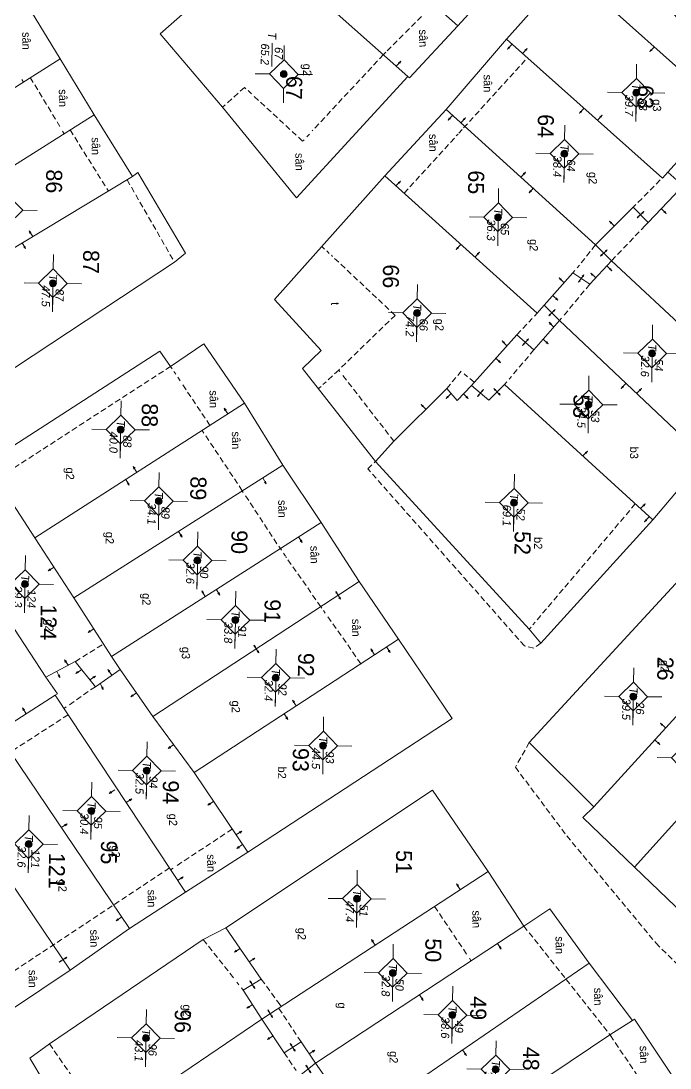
# Model space of a CAD drawing. Extents: x 601689 to 602595, y 1189742 to 1190763.
# Drawn here: x 601999.15 to 602027.45, y 1190563.1 to 1190608.76 of the extents above; entities that cross this region are included whole.
import ezdxf
from ezdxf.enums import TextEntityAlignment as Align

# ---------------------------------------------------------------- set-up
doc = ezdxf.new("R2010")
doc.units = 0
doc.header["$MEASUREMENT"] = 0
doc.linetypes.add('HIDDEN', pattern=[0.375, 0.25, -0.125])
for name, color, linetype in [('10', 250, 'Continuous'), ('11', 7, 'Continuous'), ('13', 7, 'Continuous'), ('14', 7, 'Continuous'), ('15', 7, 'Continuous'), ('16', 7, 'Continuous'), ('22', 7, 'Continuous'), ('53', 7, 'Continuous')]:
    doc.layers.add(name, color=color, linetype=linetype)
doc.layers.get('0').off()
doc.styles.add('TXT', font='vnshx.shx')

# ---------------------------------------------------------------- blocks, each defined once
blk = doc.blocks.new('BDONG')
at = {"color": 7, "linetype": 'Continuous', "lineweight": 0}
for p, q in [((0, 0), (0, -1.508)), ((0, 0), (2.759, 0)), ((0.342, 0), (0.342, -1.508)), ((0.797, 0), (0.797, -1.508)), ((1.274, 0), (1.274, -1.508)), ((1.73, 0), (1.73, -1.508)), ((1.753, 0), (1.753, -1.508)), ((2.072, 0), (2.072, -1.508)), ((2.759, 0), (2.759, -1.508)), ((0, -0.308), (1.73, -0.308)), ((1.753, -0.308), (2.759, -0.308)), ((0, -0.458), (1.73, -0.458)), ((1.753, -0.458), (2.759, -0.458)), ((0, -0.608), (1.73, -0.608)), ((1.753, -0.608), (2.759, -0.608)), ((0, -0.758), (1.73, -0.758)), ((1.753, -0.758), (2.759, -0.758)), ((0, -0.908), (1.73, -0.908)), ((1.753, -0.908), (2.759, -0.908)), ((0, -1.058), (1.73, -1.058)), ((1.753, -1.058), (2.759, -1.058)), ((0, -1.208), (1.73, -1.208)), ((1.753, -1.208), (2.759, -1.208)), ((0, -1.358), (1.73, -1.358)), ((1.753, -1.358), (2.759, -1.358)), ((0, -1.508), (1.73, -1.508)), ((1.753, -1.508), (2.759, -1.508))]:
    blk.add_line(p, q, dxfattribs=at)
at = {"color": 7, "linetype": 'Continuous', "lineweight": 0, "style": 'TXT'}
blk.add_text('B%%182ng c%%184c th%%246a bi%%213n %%174%%233ng ', height=0.049998, rotation=360, dxfattribs=at).set_placement((0.008, 0.046))
for s, height, p in [('(D%%239ng cho ch%%216nh l%%253 bi%%213n %%174%%233ng)', 0.054, (1.743, 0.05)), ('s%%232 TT', 0.05, (0.21, -0.099)), ('s%%232 hi%%214u', 0.049998, (0.639, -0.104)), ('s%%232 hi%%214u th%%246a', 0.049998, (1.135, -0.103)), ('s%%232 hi%%214u th%%246a', 0.049998, (1.612, -0.107)), ('s%%232 TT', 0.05, (1.936, -0.114)), ('s%%232 hi%%214u th%%246a b%%225', 0.049998, (2.559, -0.108)), ('g%%232c c%%241a th%%246a', 0.049998, (1.137, -0.187)), ('Th%%246a th%%170m', 0.049998, (0.227, -0.214)), ('Th%%246a th%%170m', 0.049998, (0.63, -0.213)), ('l%%169n c%%203n', 0.049998, (1.56, -0.224)), ('Th%%246a b%%225', 0.049998, (1.956, -0.203)), ('(ch%%216 %%174%%184nh s%%232 m%%233t l%%199n)', 0.049998, (2.638, -0.204)), ('m%%237i th%%170m', 0.049998, (1.101, -0.282))]:
    blk.add_text(s, height=height, rotation=360, dxfattribs=at).set_placement(p, align=Align.CENTER)
blk = doc.blocks.new('BANG')
at = {"color": 7, "linetype": 'Continuous', "lineweight": 0, "xscale": 9.999585560760034, "yscale": 9.999585560760034, "rotation": 359.9999199552673}
blk.add_blockref('BDONG', (0, 0), dxfattribs=at)
blk = doc.blocks.new('NH3R')
at = {"layer": '16', "color": 7, "linetype": 'Continuous', "lineweight": 0}
for p, q in [((0, 0), (0.297, -0.005)), ((0.297, -0.005), (0.186, 0.031)), ((0.297, -0.005), (0.189, -0.033))]:
    blk.add_line(p, q, dxfattribs=at)
blk = doc.blocks.new('NH3')
at = {"layer": '16', "color": 7, "linetype": 'Continuous', "lineweight": 0}
for p, q in [((-0.199, -0.002), (-0.113, 0.021)), ((0.197, -0.012), (0.107, 0.015)), ((-0.199, -0.002), (0.197, -0.012)), ((-0.199, -0.002), (-0.116, -0.035)), ((0.197, -0.012), (0.104, -0.027))]:
    blk.add_line(p, q, dxfattribs=at)
blk = doc.blocks.new('*M2477247724772477')
at = {"layer": '13', "color": 3, "linetype": 'Continuous', "lineweight": 0}
blk.add_line((602247.527, 1189686.924), (602248.547, 1189686.924), dxfattribs=at)
at = {"layer": '13', "color": 3, "linetype": 'Continuous', "lineweight": 0, "style": 'TXT', "oblique": 7.6055}
blk.add_text('T', height=0.36, dxfattribs=at).set_placement((602247.33, 1189686.924), align=Align.MIDDLE_RIGHT)
for s, p in [('54', (602247.677, 1189687.224)), ('32.6', (602247.527, 1189686.624))]:
    blk.add_text(s, height=0.36, dxfattribs=at).set_placement(p, align=Align.MIDDLE_LEFT)
blk = doc.blocks.new('*M2479247924792479')
at = {"layer": '13', "color": 3, "linetype": 'Continuous', "lineweight": 0}
blk.add_line((602262.5, 1189686.321), (602263.52, 1189686.321), dxfattribs=at)
at = {"layer": '13', "color": 3, "linetype": 'Continuous', "lineweight": 0, "style": 'TXT', "oblique": 7.6055}
for s, p in [('26', (602262.65, 1189686.621)), ('39.5', (602262.5, 1189686.021))]:
    blk.add_text(s, height=0.36, dxfattribs=at).set_placement(p, align=Align.MIDDLE_LEFT)
blk.add_text('T', height=0.36, dxfattribs=at).set_placement((602262.303, 1189686.321), align=Align.MIDDLE_RIGHT)
blk = doc.blocks.new('*M2480248024802480')
at = {"layer": '13', "color": 3, "linetype": 'Continuous', "lineweight": 0}
blk.add_line((602236.171, 1189686.064), (602237.191, 1189686.064), dxfattribs=at)
at = {"layer": '13', "color": 3, "linetype": 'Continuous', "lineweight": 0, "style": 'TXT', "oblique": 7.6055}
for s, p in [('63', (602236.321, 1189686.364)), ('39.7', (602236.171, 1189685.764))]:
    blk.add_text(s, height=0.36, dxfattribs=at).set_placement(p, align=Align.MIDDLE_LEFT)
blk.add_text('T', height=0.36, dxfattribs=at).set_placement((602235.974, 1189686.064), align=Align.MIDDLE_RIGHT)
blk = doc.blocks.new('*M2483248324832483')
at = {"layer": '13', "color": 3, "linetype": 'Continuous', "lineweight": 0}
blk.add_line((602249.796, 1189684.182), (602250.816, 1189684.182), dxfattribs=at)
at = {"layer": '13', "color": 3, "linetype": 'Continuous', "lineweight": 0, "style": 'TXT', "oblique": 7.6055}
blk.add_text('T', height=0.36, dxfattribs=at).set_placement((602249.599, 1189684.182), align=Align.MIDDLE_RIGHT)
for s, p in [('53', (602249.946, 1189684.482)), ('34.5', (602249.796, 1189683.882))]:
    blk.add_text(s, height=0.36, dxfattribs=at).set_placement(p, align=Align.MIDDLE_LEFT)
blk = doc.blocks.new('*M2486248624862486')
at = {"layer": '13', "color": 3, "linetype": 'Continuous', "lineweight": 0}
blk.add_line((602238.875, 1189682.972), (602239.895, 1189682.972), dxfattribs=at)
at = {"layer": '13', "color": 3, "linetype": 'Continuous', "lineweight": 0, "style": 'TXT', "oblique": 7.6055}
for s, p in [('64', (602239.025, 1189683.272)), ('38.4', (602238.875, 1189682.672))]:
    blk.add_text(s, height=0.36, dxfattribs=at).set_placement(p, align=Align.MIDDLE_LEFT)
blk.add_text('T', height=0.36, dxfattribs=at).set_placement((602238.678, 1189682.972), align=Align.MIDDLE_RIGHT)
blk = doc.blocks.new('*M2490249024902490')
at = {"layer": '13', "color": 3, "linetype": 'Continuous', "lineweight": 0}
blk.add_line((602254.125, 1189680.994), (602255.145, 1189680.994), dxfattribs=at)
at = {"layer": '13', "color": 3, "linetype": 'Continuous', "lineweight": 0, "style": 'TXT', "oblique": 7.6055}
blk.add_text('T', height=0.36, dxfattribs=at).set_placement((602253.928, 1189680.994), align=Align.MIDDLE_RIGHT)
for s, p in [('52', (602254.275, 1189681.294)), ('69.1', (602254.125, 1189680.694))]:
    blk.add_text(s, height=0.36, dxfattribs=at).set_placement(p, align=Align.MIDDLE_LEFT)
blk = doc.blocks.new('*M2491249124912491')
at = {"layer": '13', "color": 3, "linetype": 'Continuous', "lineweight": 0}
blk.add_line((602278.843, 1189680.555), (602279.863, 1189680.555), dxfattribs=at)
at = {"layer": '13', "color": 3, "linetype": 'Continuous', "lineweight": 0, "style": 'TXT', "oblique": 7.6055}
for s, p in [('48', (602278.993, 1189680.855)), ('38.4', (602278.843, 1189680.255))]:
    blk.add_text(s, height=0.36, dxfattribs=at).set_placement(p, align=Align.MIDDLE_LEFT)
blk.add_text('T', height=0.36, dxfattribs=at).set_placement((602278.646, 1189680.555), align=Align.MIDDLE_RIGHT)
blk = doc.blocks.new('*M2493249324932493')
at = {"layer": '13', "color": 3, "linetype": 'Continuous', "lineweight": 0}
blk.add_line((602241.691, 1189680.125), (602242.711, 1189680.125), dxfattribs=at)
at = {"layer": '13', "color": 3, "linetype": 'Continuous', "lineweight": 0, "style": 'TXT', "oblique": 7.6055}
for s, p in [('65', (602241.841, 1189680.425)), ('36.3', (602241.691, 1189679.825))]:
    blk.add_text(s, height=0.36, dxfattribs=at).set_placement(p, align=Align.MIDDLE_LEFT)
blk.add_text('T', height=0.36, dxfattribs=at).set_placement((602241.494, 1189680.125), align=Align.MIDDLE_RIGHT)
blk = doc.blocks.new('*M2495249524952495')
at = {"layer": '13', "color": 3, "linetype": 'Continuous', "lineweight": 0}
blk.add_line((602276.498, 1189678.633), (602277.518, 1189678.633), dxfattribs=at)
at = {"layer": '13', "color": 3, "linetype": 'Continuous', "lineweight": 0, "style": 'TXT', "oblique": 7.6055}
blk.add_text('T', height=0.36, dxfattribs=at).set_placement((602276.301, 1189678.633), align=Align.MIDDLE_RIGHT)
for s, p in [('49', (602276.648, 1189678.933)), ('38.6', (602276.498, 1189678.333))]:
    blk.add_text(s, height=0.36, dxfattribs=at).set_placement(p, align=Align.MIDDLE_LEFT)
blk = doc.blocks.new('*M2499249924992499')
at = {"layer": '13', "color": 3, "linetype": 'Continuous', "lineweight": 0}
blk.add_line((602245.918, 1189676.648), (602246.938, 1189676.648), dxfattribs=at)
at = {"layer": '13', "color": 3, "linetype": 'Continuous', "lineweight": 0, "style": 'TXT', "oblique": 7.6055}
for s, p in [('66', (602246.068, 1189676.948)), ('74.2', (602245.918, 1189676.348))]:
    blk.add_text(s, height=0.36, dxfattribs=at).set_placement(p, align=Align.MIDDLE_LEFT)
blk.add_text('T', height=0.36, dxfattribs=at).set_placement((602245.721, 1189676.648), align=Align.MIDDLE_RIGHT)
blk = doc.blocks.new('*M2500250025002500')
at = {"layer": '13', "color": 3, "linetype": 'Continuous', "lineweight": 0}
blk.add_line((602274.704, 1189676.012), (602275.724, 1189676.012), dxfattribs=at)
at = {"layer": '13', "color": 3, "linetype": 'Continuous', "lineweight": 0, "style": 'TXT', "oblique": 7.6055}
for s, p in [('50', (602274.854, 1189676.312)), ('32.8', (602274.704, 1189675.712))]:
    blk.add_text(s, height=0.36, dxfattribs=at).set_placement(p, align=Align.MIDDLE_LEFT)
blk.add_text('T', height=0.36, dxfattribs=at).set_placement((602274.507, 1189676.012), align=Align.MIDDLE_RIGHT)
blk = doc.blocks.new('*M2504250425042504')
at = {"layer": '13', "color": 3, "linetype": 'Continuous', "lineweight": 0}
blk.add_line((602271.492, 1189674.399), (602272.512, 1189674.399), dxfattribs=at)
at = {"layer": '13', "color": 3, "linetype": 'Continuous', "lineweight": 0, "style": 'TXT', "oblique": 7.6055}
for s, p in [('51', (602271.642, 1189674.699)), ('47.4', (602271.492, 1189674.099))]:
    blk.add_text(s, height=0.36, dxfattribs=at).set_placement(p, align=Align.MIDDLE_LEFT)
blk.add_text('T', height=0.36, dxfattribs=at).set_placement((602271.295, 1189674.399), align=Align.MIDDLE_RIGHT)
blk = doc.blocks.new('*M2508250825082508')
at = {"layer": '13', "color": 3, "linetype": 'Continuous', "lineweight": 0}
blk.add_line((602264.837, 1189672.829), (602265.857, 1189672.829), dxfattribs=at)
at = {"layer": '13', "color": 3, "linetype": 'Continuous', "lineweight": 0, "style": 'TXT', "oblique": 7.6055}
for s, p in [('93', (602264.987, 1189673.129)), ('44.5', (602264.837, 1189672.529))]:
    blk.add_text(s, height=0.36, dxfattribs=at).set_placement(p, align=Align.MIDDLE_LEFT)
blk.add_text('T', height=0.36, dxfattribs=at).set_placement((602264.64, 1189672.829), align=Align.MIDDLE_RIGHT)
blk = doc.blocks.new('*M2513251325132513')
at = {"layer": '13', "color": 3, "linetype": 'Continuous', "lineweight": 0}
blk.add_line((602261.907, 1189670.721), (602262.927, 1189670.721), dxfattribs=at)
at = {"layer": '13', "color": 3, "linetype": 'Continuous', "lineweight": 0, "style": 'TXT', "oblique": 7.6055}
for s, p in [('92', (602262.057, 1189671.021)), ('32.4', (602261.907, 1189670.421))]:
    blk.add_text(s, height=0.36, dxfattribs=at).set_placement(p, align=Align.MIDDLE_LEFT)
blk.add_text('T', height=0.36, dxfattribs=at).set_placement((602261.71, 1189670.721), align=Align.MIDDLE_RIGHT)
blk = doc.blocks.new('*M2514251425142514')
at = {"layer": '13', "color": 3, "linetype": 'Continuous', "lineweight": 0}
blk.add_line((602235.585, 1189670.689), (602236.605, 1189670.689), dxfattribs=at)
at = {"layer": '13', "color": 3, "linetype": 'Continuous', "lineweight": 0, "style": 'TXT', "oblique": 7.6055}
for s, p in [('67', (602235.735, 1189670.989)), ('65.2', (602235.585, 1189670.389))]:
    blk.add_text(s, height=0.36, dxfattribs=at).set_placement(p, align=Align.MIDDLE_LEFT)
blk.add_text('T', height=0.36, dxfattribs=at).set_placement((602235.388, 1189670.689), align=Align.MIDDLE_RIGHT)
blk = doc.blocks.new('*M2518251825182518')
at = {"layer": '13', "color": 3, "linetype": 'Continuous', "lineweight": 0}
blk.add_line((602259.41, 1189668.924), (602260.43, 1189668.924), dxfattribs=at)
at = {"layer": '13', "color": 3, "linetype": 'Continuous', "lineweight": 0, "style": 'TXT', "oblique": 7.6055}
for s, p in [('91', (602259.56, 1189669.224)), ('33.8', (602259.41, 1189668.624))]:
    blk.add_text(s, height=0.36, dxfattribs=at).set_placement(p, align=Align.MIDDLE_LEFT)
blk.add_text('T', height=0.36, dxfattribs=at).set_placement((602259.213, 1189668.924), align=Align.MIDDLE_RIGHT)
blk = doc.blocks.new('*M2522252225222522')
at = {"layer": '13', "color": 3, "linetype": 'Continuous', "lineweight": 0}
blk.add_line((602256.841, 1189667.232), (602257.861, 1189667.232), dxfattribs=at)
at = {"layer": '13', "color": 3, "linetype": 'Continuous', "lineweight": 0, "style": 'TXT', "oblique": 7.6055}
blk.add_text('T', height=0.36, dxfattribs=at).set_placement((602256.644, 1189667.232), align=Align.MIDDLE_RIGHT)
for s, p in [('90', (602256.991, 1189667.532)), ('32.6', (602256.841, 1189666.932))]:
    blk.add_text(s, height=0.36, dxfattribs=at).set_placement(p, align=Align.MIDDLE_LEFT)
blk = doc.blocks.new('*M2524252425242524')
at = {"layer": '13', "color": 3, "linetype": 'Continuous', "lineweight": 0}
blk.add_line((602254.278, 1189665.51), (602255.298, 1189665.51), dxfattribs=at)
at = {"layer": '13', "color": 3, "linetype": 'Continuous', "lineweight": 0, "style": 'TXT', "oblique": 7.6055}
for s, p in [('89', (602254.428, 1189665.81)), ('34.1', (602254.278, 1189665.21))]:
    blk.add_text(s, height=0.36, dxfattribs=at).set_placement(p, align=Align.MIDDLE_LEFT)
blk.add_text('T', height=0.36, dxfattribs=at).set_placement((602254.081, 1189665.51), align=Align.MIDDLE_RIGHT)
blk = doc.blocks.new('*M2525252525252525')
at = {"layer": '13', "color": 3, "linetype": 'Continuous', "lineweight": 0}
blk.add_line((602277.699, 1189665.29), (602278.719, 1189665.29), dxfattribs=at)
at = {"layer": '13', "color": 3, "linetype": 'Continuous', "lineweight": 0, "style": 'TXT', "oblique": 7.6055}
for s, p in [('96', (602277.849, 1189665.59)), ('43.1', (602277.699, 1189664.99))]:
    blk.add_text(s, height=0.36, dxfattribs=at).set_placement(p, align=Align.MIDDLE_LEFT)
blk.add_text('T', height=0.36, dxfattribs=at).set_placement((602277.502, 1189665.29), align=Align.MIDDLE_RIGHT)
blk = doc.blocks.new('*M2527252725272527')
at = {"layer": '13', "color": 3, "linetype": 'Continuous', "lineweight": 0}
blk.add_line((602266.037, 1189665.155), (602267.057, 1189665.155), dxfattribs=at)
at = {"layer": '13', "color": 3, "linetype": 'Continuous', "lineweight": 0, "style": 'TXT', "oblique": 7.6055}
for s, p in [('94', (602266.187, 1189665.455)), ('32.5', (602266.037, 1189664.855))]:
    blk.add_text(s, height=0.36, dxfattribs=at).set_placement(p, align=Align.MIDDLE_LEFT)
blk.add_text('T', height=0.36, dxfattribs=at).set_placement((602265.84, 1189665.155), align=Align.MIDDLE_RIGHT)
blk = doc.blocks.new('*M2529252925292529')
at = {"layer": '13', "color": 3, "linetype": 'Continuous', "lineweight": 0}
blk.add_line((602251.184, 1189663.803), (602252.204, 1189663.803), dxfattribs=at)
at = {"layer": '13', "color": 3, "linetype": 'Continuous', "lineweight": 0, "style": 'TXT', "oblique": 7.6055}
for s, p in [('88', (602251.334, 1189664.103)), ('40.0', (602251.184, 1189663.503))]:
    blk.add_text(s, height=0.36, dxfattribs=at).set_placement(p, align=Align.MIDDLE_LEFT)
blk.add_text('T', height=0.36, dxfattribs=at).set_placement((602250.987, 1189663.803), align=Align.MIDDLE_RIGHT)
blk = doc.blocks.new('*M2531253125312531')
at = {"layer": '13', "color": 3, "linetype": 'Continuous', "lineweight": 0}
blk.add_line((602267.831, 1189662.767), (602268.851, 1189662.767), dxfattribs=at)
at = {"layer": '13', "color": 3, "linetype": 'Continuous', "lineweight": 0, "style": 'TXT', "oblique": 7.6055}
for s, p in [('95', (602267.981, 1189663.067)), ('30.4', (602267.831, 1189662.467))]:
    blk.add_text(s, height=0.36, dxfattribs=at).set_placement(p, align=Align.MIDDLE_LEFT)
blk.add_text('T', height=0.36, dxfattribs=at).set_placement((602267.634, 1189662.767), align=Align.MIDDLE_RIGHT)
blk = doc.blocks.new('*M2534253425342534')
at = {"layer": '13', "color": 3, "linetype": 'Continuous', "lineweight": 0}
blk.add_line((602244.852, 1189660.758), (602245.872, 1189660.758), dxfattribs=at)
at = {"layer": '13', "color": 3, "linetype": 'Continuous', "lineweight": 0, "style": 'TXT', "oblique": 7.6055}
blk.add_text('T', height=0.36, dxfattribs=at).set_placement((602244.655, 1189660.758), align=Align.MIDDLE_RIGHT)
for s, p in [('87', (602245.002, 1189661.058)), ('47.5', (602244.852, 1189660.458))]:
    blk.add_text(s, height=0.36, dxfattribs=at).set_placement(p, align=Align.MIDDLE_LEFT)
blk = doc.blocks.new('*M2536253625362536')
at = {"layer": '13', "color": 3, "linetype": 'Continuous', "lineweight": 0}
blk.add_line((602269.313, 1189660.058), (602270.333, 1189660.058), dxfattribs=at)
at = {"layer": '13', "color": 3, "linetype": 'Continuous', "lineweight": 0, "style": 'TXT', "oblique": 7.6055}
for s, p in [('121', (602269.463, 1189660.358)), ('32.6', (602269.313, 1189659.758))]:
    blk.add_text(s, height=0.36, dxfattribs=at).set_placement(p, align=Align.MIDDLE_LEFT)
blk.add_text('T', height=0.36, dxfattribs=at).set_placement((602269.116, 1189660.058), align=Align.MIDDLE_RIGHT)
blk = doc.blocks.new('*M2537253725372537')
at = {"layer": '13', "color": 3, "linetype": 'Continuous', "lineweight": 0}
blk.add_line((602257.98, 1189659.729), (602259, 1189659.729), dxfattribs=at)
at = {"layer": '13', "color": 3, "linetype": 'Continuous', "lineweight": 0, "style": 'TXT', "oblique": 7.6055}
for s, p in [('124', (602258.13, 1189660.029)), ('29.3', (602257.98, 1189659.429))]:
    blk.add_text(s, height=0.36, dxfattribs=at).set_placement(p, align=Align.MIDDLE_LEFT)
blk.add_text('T', height=0.36, dxfattribs=at).set_placement((602257.783, 1189659.729), align=Align.MIDDLE_RIGHT)
blk = doc.blocks.new('CENTRD')
at = {"layer": '11', "linetype": 'Continuous', "lineweight": 0}
h = blk.add_hatch(color=2, dxfattribs=at)
edge = h.paths.add_edge_path()
edge.add_arc((0, 0), 0.15, 0, 360)
at = {"layer": '11', "color": 2, "linetype": 'Continuous', "lineweight": 0}
for p, q in [((0, 1.25), (0, 0.625)), ((0, 0.625), (-0.625, 0)), ((0.625, 0), (0, 0.625)), ((-0.625, 0), (-1.25, 0)), ((-0.625, 0), (0, -0.625)), ((0, -0.625), (0.625, 0)), ((1.25, 0), (0.625, 0)), ((0, -0.625), (0, -1.25))]:
    blk.add_line(p, q, dxfattribs=at)
blk.add_circle((0, 0), 0.15, dxfattribs=at)

msp = doc.modelspace()

# ---------------------------------------------------------------- linework, layer by layer
at = {"layer": '10', "color": 7, "linetype": 'Continuous', "lineweight": 0}
for p, q in [((602018.199, 1190608.547), (602010.473, 1190615.434)), ((602016.019, 1190606.338), (602008.372, 1190613.133)), ((602018.199, 1190608.547), (602020.22, 1190610.79)), ((602023.003, 1190610.992), (602020.322, 1190607.968)), ((602000.858, 1190607.115), (601999.206, 1190609.838)), ((602020.322, 1190607.968), (602017.689, 1190604.904)), ((602000.858, 1190607.115), (601991.618, 1190601.262)), ((602002.335, 1190604.665), (602000.858, 1190607.115)), ((602017.689, 1190604.904), (602015.01, 1190602.001)), ((602017.689, 1190604.904), (602024.199, 1190598.995)), ((602002.335, 1190604.665), (601993.196, 1190598.89)), ((602004.008, 1190601.982), (602002.335, 1190604.665)), ((602004.008, 1190601.982), (601994.771, 1190596.418)), ((602024.199, 1190598.995), (602024.899, 1190598.305)), ((602031.377, 1190592.246), (602024.899, 1190598.305)), ((602022.633, 1190595.707), (602021.963, 1190596.365)), ((602028.971, 1190589.699), (602022.633, 1190595.707)), ((602008.893, 1190592.095), (601999.752, 1190586.22)), ((602010.566, 1190589.391), (602008.893, 1190592.095)), ((602028.971, 1190589.699), (602026.694, 1190587.01)), ((602010.566, 1190589.391), (602001.456, 1190583.606)), ((602012.232, 1190586.899), (602010.566, 1190589.391)), ((601999.752, 1190586.22), (601998.087, 1190588.792)), ((601995.174, 1190587.873), (602000.239, 1190580.142)), ((602012.232, 1190586.899), (602003.101, 1190581.054)), ((602012.232, 1190586.899), (602013.897, 1190584.315)), ((602001.456, 1190583.606), (601999.752, 1190586.22)), ((602013.897, 1190584.315), (602004.905, 1190578.428)), ((602013.897, 1190584.315), (602015.613, 1190581.812)), ((602003.101, 1190581.054), (602001.456, 1190583.606)), ((602015.613, 1190581.812), (602006.702, 1190575.984)), ((602003.474, 1190580.488), (602003.101, 1190581.054)), ((602024.123, 1190574.495), (602030.388, 1190581.38)), ((602004.905, 1190578.428), (602003.474, 1190580.488)), ((602000.638, 1190579.367), (601998.116, 1190577.742)), ((602006.321, 1190570.769), (602000.638, 1190579.367)), ((602032.619, 1190579.308), (602025.897, 1190571.87)), ((602006.702, 1190575.984), (602004.905, 1190578.428)), ((601998.694, 1190576.883), (602003.879, 1190569.192)), ((602001.294, 1190567.367), (601995.491, 1190575.958)), ((602009.035, 1190572.512), (602006.702, 1190575.984)), ((602009.035, 1190572.512), (602006.321, 1190570.769)), ((602025.897, 1190571.87), (602028.039, 1190569.82)), ((602019.514, 1190571.677), (602009.655, 1190565.233)), ((602019.514, 1190571.677), (602021.071, 1190569.297)), ((602006.321, 1190570.769), (602003.879, 1190569.192)), ((602003.879, 1190569.192), (602001.294, 1190567.367)), ((602021.071, 1190569.297), (602011.989, 1190563.311)), ((602001.294, 1190567.367), (601998.831, 1190565.721)), ((602023.929, 1190567.677), (602013.884, 1190560.804)), ((602023.929, 1190567.677), (602025.805, 1190565.171)), ((602009.655, 1190565.233), (602001.902, 1190559.979))]:
    msp.add_line(p, q, dxfattribs=at)
for points in [[(602005.377, 1190610.664), (602006.793, 1190609.584), (602005.224, 1190608.196), (602007.94, 1190604.998), (602011.156, 1190601.044), (602016.019, 1190606.338)], [(602023.003, 1190610.992), (602029.83, 1190604.898), (602031.09, 1190606.401), (602031.664, 1190605.893)], [(602016.019, 1190606.338), (602016.088, 1190606.277), (602018.199, 1190608.547)], [(602020.322, 1190607.968), (602027.119, 1190601.905), (602027.352, 1190602.162)], [(602030.138, 1190604.084), (602029.336, 1190603.145), (602028.723, 1190603.673), (602027.352, 1190602.162)], [(601997.36, 1190592.652), (602005.847, 1190598.237), (602006.323, 1190598.63), (602004.251, 1190602.148), (602004.008, 1190601.982)], [(602015.01, 1190602.001), (602010.205, 1190596.617), (602012.245, 1190594.398), (602011.424, 1190593.6), (602014.609, 1190589.555)], [(602015.01, 1190602.001), (602021.658, 1190596.02), (602021.963, 1190596.365)], [(602027.649, 1190601.177), (602028.004, 1190601.593), (602027.352, 1190602.162)], [(602027.649, 1190601.177), (602026.492, 1190599.973), (602025.841, 1190600.643), (602024.199, 1190598.995)], [(602024.899, 1190598.305), (602023.945, 1190597.279), (602023.212, 1190597.778), (602021.963, 1190596.365)], [(602022.633, 1190595.707), (602021.516, 1190594.422), (602020.775, 1190595.082), (602018.794, 1190592.869)], [(601998.087, 1190588.792), (601998.834, 1190589.263), (601998.343, 1190589.929), (602005.205, 1190594.366), (602005.675, 1190593.699), (602007.129, 1190594.679), (602008.893, 1190592.095)], [(602018.794, 1190592.869), (602018.166, 1190592.217), (602017.712, 1190592.734), (602015.411, 1190590.435), (602014.609, 1190589.555)], [(602018.794, 1190592.869), (602019.555, 1190592.228), (602020.225, 1190592.909), (602026.694, 1190587.01)], [(602026.694, 1190587.01), (602021.821, 1190581.627), (602021.308, 1190582.243), (602014.609, 1190589.555)], [(602028.377, 1190584.957), (602021.311, 1190577.293), (602024.123, 1190574.495)], [(602015.613, 1190581.812), (602017.945, 1190578.34), (602009.035, 1190572.512)], [(602000.239, 1190580.142), (602001.519, 1190580.825), (602002.393, 1190579.733), (602003.474, 1190580.488)], [(602000.638, 1190579.367), (602000.749, 1190579.426), (602000.239, 1190580.142)], [(602008.08, 1190569.224), (602017.092, 1190575.221), (602019.514, 1190571.677)], [(602025.897, 1190571.87), (602023.646, 1190574.022), (602024.123, 1190574.495)], [(602021.071, 1190569.297), (602022.212, 1190570.051), (602023.929, 1190567.677)], [(602001.902, 1190559.979), (602000.167, 1190562.492), (601999.542, 1190563.542), (602000.39, 1190564.159), (602007.092, 1190568.707), (602008.08, 1190569.224)], [(602009.655, 1190565.233), (602008.843, 1190566.504), (602009.628, 1190566.973), (602008.08, 1190569.224)], [(602009.655, 1190565.233), (602010.625, 1190563.77), (602011.362, 1190564.249), (602011.989, 1190563.311)], [(602025.805, 1190565.171), (602024.827, 1190564.554), (602015.419, 1190558.233)], [(602026.611, 1190561.91), (602027.65, 1190562.625), (602025.906, 1190565.24), (602025.805, 1190565.171)], [(602003.647, 1190557.414), (602011.292, 1190562.77), (602011.989, 1190563.311)], [(602011.989, 1190563.311), (602012.999, 1190561.897), (602012.174, 1190561.448), (602012.957, 1190560.267)]]:
    msp.add_lwpolyline(points, dxfattribs=at)
at = {"layer": '14', "color": 6, "linetype": 'HIDDEN', "lineweight": 0}
for p, q in [((602017.143, 1190609.492), (602015.063, 1190607.401)), ((602014.952, 1190607.292), (602011.846, 1190603.964)), ((602015.063, 1190607.401), (602014.952, 1190607.292)), ((602018.448, 1190604.094), (602021.23, 1190607.156)), ((601999.186, 1190606.208), (601999.254, 1190606.097)), ((601999.557, 1190606.293), (602000.888, 1190604.095)), ((602009.198, 1190605.581), (602009.05, 1190605.723)), ((602000.966, 1190603.954), (602001.034, 1190603.843)), ((602001.296, 1190604.009), (602002.833, 1190601.548)), ((602011.724, 1190603.826), (602011.613, 1190603.707)), ((602015.859, 1190601.25), (602018.205, 1190603.828)), ((602018.235, 1190603.867), (602018.388, 1190604.035)), ((602003.777, 1190601.835), (602005.847, 1190598.237)), ((602027.017, 1190601.827), (602026.003, 1190600.8)), ((602002.891, 1190601.457), (602002.96, 1190601.346)), ((602025.953, 1190600.751), (602025.841, 1190600.643)), ((602024.899, 1190598.305), (602026.371, 1190599.845)), ((602026.371, 1190599.845), (602026.492, 1190599.973)), ((602012.386, 1190598.817), (602012.267, 1190598.928)), ((602024.199, 1190598.995), (602023.567, 1190598.203)), ((602012.593, 1190598.624), (602012.485, 1190598.735)), ((602015.466, 1190595.925), (602012.682, 1190598.542)), ((602023.294, 1190597.877), (602023.212, 1190597.778)), ((602023.496, 1190598.114), (602023.395, 1190597.996)), ((602023.945, 1190597.279), (602022.826, 1190595.934)), ((602021.536, 1190595.892), (602021.658, 1190596.02)), ((602015.466, 1190595.925), (602013.044, 1190593.578)), ((602020.775, 1190595.082), (602021.434, 1190595.783)), ((602022.714, 1190595.795), (602022.633, 1190595.707)), ((602021.516, 1190594.422), (602020.59, 1190593.334)), ((602005.675, 1190593.699), (601998.834, 1190589.263)), ((602005.744, 1190593.588), (602005.675, 1190593.699)), ((602005.9, 1190593.355), (602005.822, 1190593.476)), ((602013.044, 1190593.578), (602013.004, 1190593.538)), ((602015.411, 1190590.435), (602013.112, 1190593.397)), ((602017.712, 1190592.734), (602018.342, 1190593.485)), ((602018.906, 1190593.007), (602018.472, 1190593.373)), ((602006.087, 1190593.073), (602005.988, 1190593.234)), ((602007.39, 1190591.125), (602006.156, 1190592.972)), ((602012.233, 1190592.828), (602012.122, 1190592.73)), ((602020.327, 1190593.028), (602020.225, 1190592.909)), ((602020.53, 1190593.265), (602020.429, 1190593.136)), ((602007.125, 1190590.788), (602007.047, 1190590.909)), ((602010.309, 1190585.965), (602008.908, 1190588.114)), ((602025.934, 1190587.701), (602021.471, 1190582.431)), ((602010.505, 1190585.682), (602010.388, 1190585.853)), ((602010.682, 1190585.429), (602010.593, 1190585.56)), ((602012.418, 1190582.936), (602012.339, 1190583.057)), ((602013.968, 1190580.734), (602012.496, 1190582.834)), ((602021.39, 1190582.332), (602021.308, 1190582.243)), ((602002.689, 1190581.559), (602001.519, 1190580.825)), ((602002.393, 1190579.733), (602001.252, 1190578.938)), ((602001.121, 1190578.85), (602001.02, 1190578.782)), ((602001.207, 1190578.509), (601998.694, 1190576.883)), ((602008.358, 1190573.521), (602005.907, 1190571.904)), ((602005.626, 1190571.828), (601998.722, 1190567.253)), ((602005.786, 1190571.826), (602005.674, 1190571.747)), ((602017.182, 1190570.15), (602018.614, 1190568.02)), ((602007.092, 1190568.707), (602008.488, 1190566.949)), ((602018.702, 1190567.889), (602018.77, 1190567.788)), ((602008.568, 1190566.848), (602008.656, 1190566.737)), ((602009.628, 1190566.973), (602010.404, 1190565.912)), ((602008.764, 1190566.605), (602008.843, 1190566.504)), ((602010.404, 1190565.912), (602010.492, 1190565.781)), ((602011.362, 1190564.249), (602010.391, 1190565.712)), ((602000.39, 1190564.159), (602002.567, 1190561.019)), ((602010.625, 1190563.77), (602011.145, 1190562.992))]:
    msp.add_line(p, q, dxfattribs=at)
for points in [[(602008.961, 1190605.804), (602008.892, 1190605.865), (602007.94, 1190604.998)], [(602011.491, 1190603.579), (602011.43, 1190603.52), (602009.307, 1190605.479)], [(602013.053, 1190593.478), (602013.004, 1190593.538), (602012.314, 1190592.907)], [(602008.84, 1190588.205), (602008.801, 1190588.276), (602007.203, 1190590.677)], [(602012.271, 1190583.158), (602012.222, 1190583.218), (602010.701, 1190585.399)]]:
    msp.add_lwpolyline(points, dxfattribs=at)
msp.add_lwpolyline([(602021.071, 1190569.297), (602022.92, 1190566.97), (602024.806, 1190564.585), (602024.803, 1190564.584, -0.01868), (602024.847, 1190564.524), (602026.611, 1190561.91)], format="xyb", dxfattribs=at)
at = {"layer": '22', "color": 7, "linetype": 'HIDDEN', "lineweight": 0}
for points in [[(602021.821, 1190581.627), (602021.507, 1190581.41), (602021.099, 1190581.516), (602014.274, 1190589.23), (602014.609, 1190589.555)], [(602021.311, 1190577.293), (602020.706, 1190576.222), (602022.946, 1190573.231), (602026.831, 1190568.557), (602030.906, 1190564.501), (602037.181, 1190557.594)]]:
    msp.add_lwpolyline(points, dxfattribs=at)

# ---------------------------------------------------------------- block references
at = {"color": 7, "linetype": 'Continuous', "lineweight": 0, "rotation": 269.2144660607985}
msp.add_blockref('BANG', (602010.394, 1190622.775), dxfattribs=at)
at = {"layer": '11', "color": 2, "linetype": 'Continuous', "lineweight": 0, "rotation": 269.1680420500809}
for p in [(602028.02, 1190609.27), (602010.609, 1190606.442), (602025.974, 1190605.633), (602022.843, 1190602.974), (601998.603, 1190600.518), (602019.955, 1190600.2), (602000.544, 1190597.321), (602016.417, 1190596.024), (602026.669, 1190594.266), (602023.894, 1190592.037), (602003.497, 1190590.945), (602005.159, 1190587.827), (602020.643, 1190587.755), (602006.843, 1190585.239), (601999.325, 1190584.209), (602008.498, 1190582.646), (602010.258, 1190580.123), (602025.848, 1190579.303), (602012.324, 1190577.162), (602028.132, 1190576.622), (602004.633, 1190576.074), (602002.219, 1190574.315), (601999.489, 1190572.872), (602013.797, 1190570.485), (602015.363, 1190567.25), (602017.958, 1190565.418), (602004.599, 1190564.411), (602019.846, 1190563.046)]:
    msp.add_blockref('CENTRD', p, dxfattribs=at)
at = {"layer": '13', "color": 3, "linetype": 'Continuous', "lineweight": 0, "rotation": 269.1680420500809}
for name, p in [('*M2514251425142514', (-578790.78, 1810053.782)), ('*M2480248024802480', (-578790.27, 1810052.359)), ('*M2486248624862486', (-578790.27, 1810052.359)), ('*M2493249324932493', (-578790.27, 1810052.359)), ('*M2534253425342534', (-578790.27, 1810052.359)), ('*M2499249924992499', (-578790.27, 1810052.359)), ('*M2477247724772477', (-578790.27, 1810052.359)), ('*M2483248324832483', (-578790.27, 1810052.359)), ('*M2529252925292529', (-578790.27, 1810052.359)), ('*M2524252425242524', (-578790.27, 1810052.359)), ('*M2490249024902490', (-578790.27, 1810052.359)), ('*M2522252225222522', (-578790.27, 1810052.359)), ('*M2537253725372537', (-578790.27, 1810052.359)), ('*M2518251825182518', (-578790.27, 1810052.359)), ('*M2513251325132513', (-578790.27, 1810052.359)), ('*M2479247924792479', (-578790.27, 1810052.359)), ('*M2508250825082508', (-578790.27, 1810052.359)), ('*M2527252725272527', (-578790.27, 1810052.359)), ('*M2531253125312531', (-578790.27, 1810052.359)), ('*M2536253625362536', (-578790.27, 1810052.359)), ('*M2504250425042504', (-578790.27, 1810052.359)), ('*M2500250025002500', (-578790.27, 1810052.359)), ('*M2495249524952495', (-578790.27, 1810052.359)), ('*M2525252525252525', (-578790.27, 1810052.359)), ('*M2491249124912491', (-578790.27, 1810052.359))]:
    msp.add_blockref(name, p, dxfattribs=at)
at = {"layer": '16', "color": 7, "linetype": 'Continuous', "lineweight": 0}
for name, p, rotation in [('NH3R', (602020.569, 1190607.755), 228.0184600615754), ('NH3R', (602021.013, 1190607.349), 47.76360573131068), ('NH3R', (602026.768, 1190607.64), 228.0184600615754), ('NH3R', (602015.515, 1190606.784), 48.40636706679386), ('NH3R', (602023.7, 1190604.952), 228.0184600615754), ('NH3R', (602017.975, 1190604.65), 228.0184600615754), ('NH3R', (602018.332, 1190604.326), 47.76360573131068), ('NH3R', (602024.283, 1190604.434), 47.76360573131068), ('NH3R', (602020.949, 1190601.95), 47.76360573131068), ('NH3R', (602015.493, 1190601.565), 47.76360573131068), ('NH3R', (602021.503, 1190601.482), 228.0184600615754), ('NH3R', (602025.02, 1190599.823), 135.0913815430331), ('NH3R', (601999.199, 1190599.088), 302.6266423357999), ('NH3R', (602018.329, 1190599.015), 228.0184600615754), ('NH3R', (602018.931, 1190598.467), 47.76360573131068), ('NH3R', (602022.826, 1190597.344), 135.0913815430331), ('NH3', (602023.579, 1190597.523), 235.7055938843164), ('NH3R', (602024.209, 1190597.555), 135.0913815430331), ('NH3R', (602022.38, 1190595.409), 135.0913815430331), ('NH3R', (602020.338, 1190594.598), 135.0913815430331), ('NH3R', (602025.526, 1190592.956), 227.4801074064733), ('NH3R', (602017.899, 1190592.511), 227.4801074064733), ('NH3', (602019.18, 1190592.543), 49.92124831314527), ('NH3', (602019.9, 1190592.584), 136.365332643594), ('NH3R', (602025.99, 1190592.52), 45.84678616118448), ('NH3R', (602016.81, 1190591.826), 135.0913815430331), ('NH3R', (602023.642, 1190589.792), 45.84678616118448), ('NH3R', (602003.717, 1190588.766), 302.6266423357999), ('NH3R', (602009.689, 1190588.834), 302.6266423357999), ('NH3R', (602026.161, 1190587.498), 45.84678616118448), ('NH3R', (602026.546, 1190587.142), 227.4801074064733), ('NH3R', (602011.254, 1190586.272), 302.6266423357999), ('NH3R', (602007.662, 1190583.981), 302.6266423357999), ('NH3R', (602002.328, 1190582.254), 212.6861373595718), ('NH3R', (602001.794, 1190580.472), 213.1080025351187), ('NH3R', (602000.712, 1190580.396), 298.0769293968249), ('NH3R', (602002.147, 1190580.036), 33.89606654276405), ('NH3R', (602002.605, 1190579.88), 298.0769293968249), ('NH3R', (601999.378, 1190578.554), 122.8008348311715), ('NH3R', (602026.783, 1190577.418), 317.8953750982064), ('NH3R', (602003.734, 1190574.684), 33.89606654276405), ('NH3R', (602000.91, 1190573.593), 33.89606654276405), ('NH3R', (602008.525, 1190573.268), 33.89606654276405), ('NH3R', (602005.978, 1190571.283), 33.89606654276405), ('NH3R', (602018.303, 1190570.884), 123.1743060344363), ('NH3R', (602014.59, 1190568.456), 123.1743060344363), ('NH3R', (602008.707, 1190568.316), 212.5898648997485), ('NH3', (602009.236, 1190566.738), 124.221656652887), ('NH3R', (602009.253, 1190565.868), 212.5898648997485), ('NH3', (602010.009, 1190565.468), 124.221656652887), ('NH3', (602010.989, 1190564.004), 124.221656652887), ('NH3R', (602018.407, 1190563.893), 304.3175895573887), ('NH3', (602011.675, 1190563.064), 124.221656652887)]:
    msp.add_blockref(name, p, dxfattribs=dict(at, rotation=rotation))
for name, p, xscale, yscale, rotation in [('NH3R', (602027.07, 1190600.576), 1.000001947806449, 1.000001947806449, 316.1578517687987), ('NH3', (602026.167, 1190600.308), 1.000001862165192, 1.000001862165192, 224.2144521873137), ('NH3R', (601999.663, 1190599.362), 1.000002212861702, 1.000002212861702, 123.1854791767692), ('NH3', (602024.554, 1190598.65), 0.9999983256920209, 0.9999983256920209, 45.45009197137217), ('NH3R', (602024.696, 1190598.078), 1.000001947806449, 1.000001947806449, 316.1578517687987), ('NH3R', (602022.339, 1190596.79), 1.000001947806449, 1.000001947806449, 316.1578517687987), ('NH3', (602022.298, 1190596.041), 1.000001163926834, 1.000001163926834, 45.50670090051761), ('NH3', (602021.15, 1190594.756), 0.9999986920240416, 0.9999986920240416, 228.3019539479247), ('NH3R', (602021.922, 1190594.886), 1.000001947806449, 1.000001947806449, 316.1578517687987), ('NH3R', (602019.851, 1190594.064), 1.000001947806449, 1.000001947806449, 316.1578517687987), ('NH3R', (602018.439, 1190592.503), 1.000001947806449, 1.000001947806449, 316.1578517687987), ('NH3R', (602008.167, 1190591.624), 1.000002212861702, 1.000002212861702, 123.1854791767692), ('NH3R', (602004.202, 1190589.079), 1.000002212861702, 1.000002212861702, 123.1854791767692), ('NH3R', (602006.017, 1190586.504), 0.9999988850562864, 0.9999988850562864, 302.4158907643106), ('NH3R', (602000.594, 1190584.938), 1.000002025608907, 1.000002025608907, 212.001696926071), ('NH3R', (602007.188, 1190583.668), 1.000002212861702, 1.000002212861702, 123.1854791767692), ('NH3', (602012.969, 1190583.708), 1.00000271502125, 1.00000271502125, 123.2150787860231), ('NH3', (602009.407, 1190581.377), 1.00000271502125, 1.00000271502125, 123.2150787860231), ('NH3R', (602015.088, 1190581.469), 1.00000271502125, 1.00000271502125, 303.2150787860232), ('NH3R', (602014.564, 1190581.126), 1.000002212861702, 1.000002212861702, 123.1854791767692), ('NH3R', (602001.216, 1190580.659), 0.999998792801103, 0.999998792801103, 124.9580624068634), ('NH3R', (602003.11, 1190580.233), 0.999998792801103, 0.999998792801103, 124.9580624068634), ('NH3R', (602004.19, 1190579.459), 0.9999982127501011, 0.9999982127501011, 214.8062720599532), ('NH3R', (602011.153, 1190578.893), 1.000002212861702, 1.000002212861702, 123.1854791767692), ('NH3R', (602010.628, 1190578.55), 1.00000271502125, 1.00000271502125, 303.2150787860232), ('NH3R', (602027.25, 1190577.932), 1.000001181805368, 1.000001181805368, 137.6970681041541), ('NH3R', (602005.809, 1190577.206), 0.9999985444308944, 0.9999985444308944, 216.3137105182752), ('NH3R', (602003.242, 1190575.241), 0.9999985444308944, 0.9999985444308944, 216.3137105182752), ('NH3R', (602007.545, 1190574.733), 0.9999985444308944, 0.9999985444308944, 216.3137105182752), ('NH3R', (602008.81, 1190572.845), 0.9999985444308944, 0.9999985444308944, 216.3137105182752), ('NH3R', (602003.546, 1190569.697), 0.9999985444308944, 0.9999985444308944, 216.3137105182752), ('NH3R', (602019.931, 1190568.542), 0.9999985365920752, 0.9999985365920752, 303.3854297820796), ('NH3', (602000.99, 1190567.822), 0.9999985931877016, 0.9999985931877016, 214.0403922129322), ('NH3R', (602009.1, 1190567.74), 0.9999987485871336, 0.9999987485871336, 33.54076103367542), ('NH3R', (602016.53, 1190566.298), 0.9999985365920752, 0.9999985365920752, 303.3854297820796), ('NH3R', (602010.145, 1190564.506), 0.9999987485871336, 0.9999987485871336, 213.5407610336754), ('NH3R', (602011.715, 1190563.724), 0.9999987485871336, 0.9999987485871336, 33.54076103367542)]:
    msp.add_blockref(name, p, dxfattribs=dict(at, xscale=xscale, yscale=yscale, rotation=rotation))

# ---------------------------------------------------------------- texts
at = {"layer": '15', "color": 7, "linetype": 'Continuous', "lineweight": 0, "style": 'TXT'}
for s, rotation, p in [('s%%169n', 270.5644, (602016.688, 1190608.393)), ('s%%169n', 270.5644, (601999.385, 1190608.28)), ('g2', 269.2144, (602011.636, 1190606.898)), ('s%%169n', 270.5644, (602019.5, 1190606.424)), ('s%%169n', 270.5644, (602000.981, 1190605.787)), ('g3', 269.2144, (602026.886, 1190605.348)), ('s%%169n', 270.5644, (602017.124, 1190603.837)), ('s%%169n', 270.5644, (602002.412, 1190603.688)), ('s%%169n', 270.5644, (602011.293, 1190603.006)), ('g2', 269.2144, (602024.092, 1190602.176)), ('g2', 269.2144, (602021.512, 1190599.251)), ('t', 269.2144, (602012.854, 1190596.5)), ('g2', 269.2144, (602017.405, 1190595.778)), ('s%%169n', 270.5644, (602007.551, 1190592.657)), ('s%%169n', 270.5644, (602008.526, 1190590.863)), ('b3', 269.2144, (602025.888, 1190590.201)), ('g2', 269.2144, (602001.295, 1190589.289)), ('s%%169n', 270.5644, (602010.545, 1190587.876)), ('g2', 269.2144, (602003.026, 1190586.485)), ('b2', 269.2144, (602021.704, 1190586.258)), ('s%%169n', 270.5644, (602011.948, 1190585.876)), ('g2', 269.2144, (602004.629, 1190583.813)), ('g2', 269.2144, (602000.393, 1190582.67)), ('s%%169n', 270.5644, (602013.764, 1190582.691)), ('g3', 269.2144, (602006.348, 1190581.469)), ('g2 ', 269.2144, (602027.22, 1190580.893)), ('g2', 269.2144, (602008.526, 1190579.129)), ('b2', 269.2144, (602010.536, 1190576.251)), ('g2', 269.2144, (602005.788, 1190574.196)), ('g2', 269.2144, (602003.289, 1190572.81)), ('s%%169n', 270.5644, (602007.443, 1190572.427)), ('g2', 269.2144, (602000.968, 1190571.322)), ('s%%169n', 270.5644, (602004.853, 1190570.883)), ('s%%169n', 270.5644, (602019.01, 1190569.979)), ('s%%169n', 270.5644, (602002.348, 1190569.147)), ('g2', 269.2144, (602011.399, 1190569.219)), ('s%%169n', 270.5644, (602022.635, 1190568.849)), ('s%%169n', 270.5644, (601999.664, 1190567.384)), ('s%%169n', 270.5644, (602024.315, 1190566.606)), ('g', 269.2144, (602013.155, 1190565.964)), ('g2', 269.2144, (602006.393, 1190565.877)), ('s%%169n', 270.5644, (602026.31, 1190564.078)), ('g2', 269.2144, (602015.407, 1190563.843))]:
    msp.add_text(s, height=0.36, rotation=rotation, dxfattribs=at).set_placement(p, align=Align.MIDDLE_LEFT)
at = {"layer": '53', "color": 200, "linetype": 'Continuous', "lineweight": 0, "style": 'TXT'}
for s, p in [('67', (602011.069, 1190606.365)), ('63', (602026.384, 1190605.966)), ('64', (602022.037, 1190604.695)), ('86', (602000.602, 1190602.288)), ('65', (602019.003, 1190602.246)), ('87', (602002.214, 1190598.777)), ('66', (602015.287, 1190598.147)), ('53', (602023.589, 1190592.483)), ('88', (602004.773, 1190592.091)), ('89', (602006.89, 1190588.902)), ('90', (602008.678, 1190586.558)), ('52', (602021.027, 1190586.517)), ('124', (602000.363, 1190583.321)), ('91', (602010.126, 1190583.547)), ('92', (602011.584, 1190581.207)), ('26', (602027.253, 1190581.042)), ('93', (602011.357, 1190577.06)), ('94', (602005.688, 1190575.648)), ('95', (602002.992, 1190573.025)), ('121', (602000.724, 1190572.486)), ('51', (602015.857, 1190572.608)), ('50', (602017.134, 1190568.76)), ('49', (602019.099, 1190566.233)), ('96', (602006.211, 1190565.67)), ('48', (602021.399, 1190564.031))]:
    msp.add_text(s, height=0.7, rotation=269.2144, dxfattribs=at).set_placement(p, align=Align.MIDDLE_LEFT)

doc.saveas('drawing.dxf')
